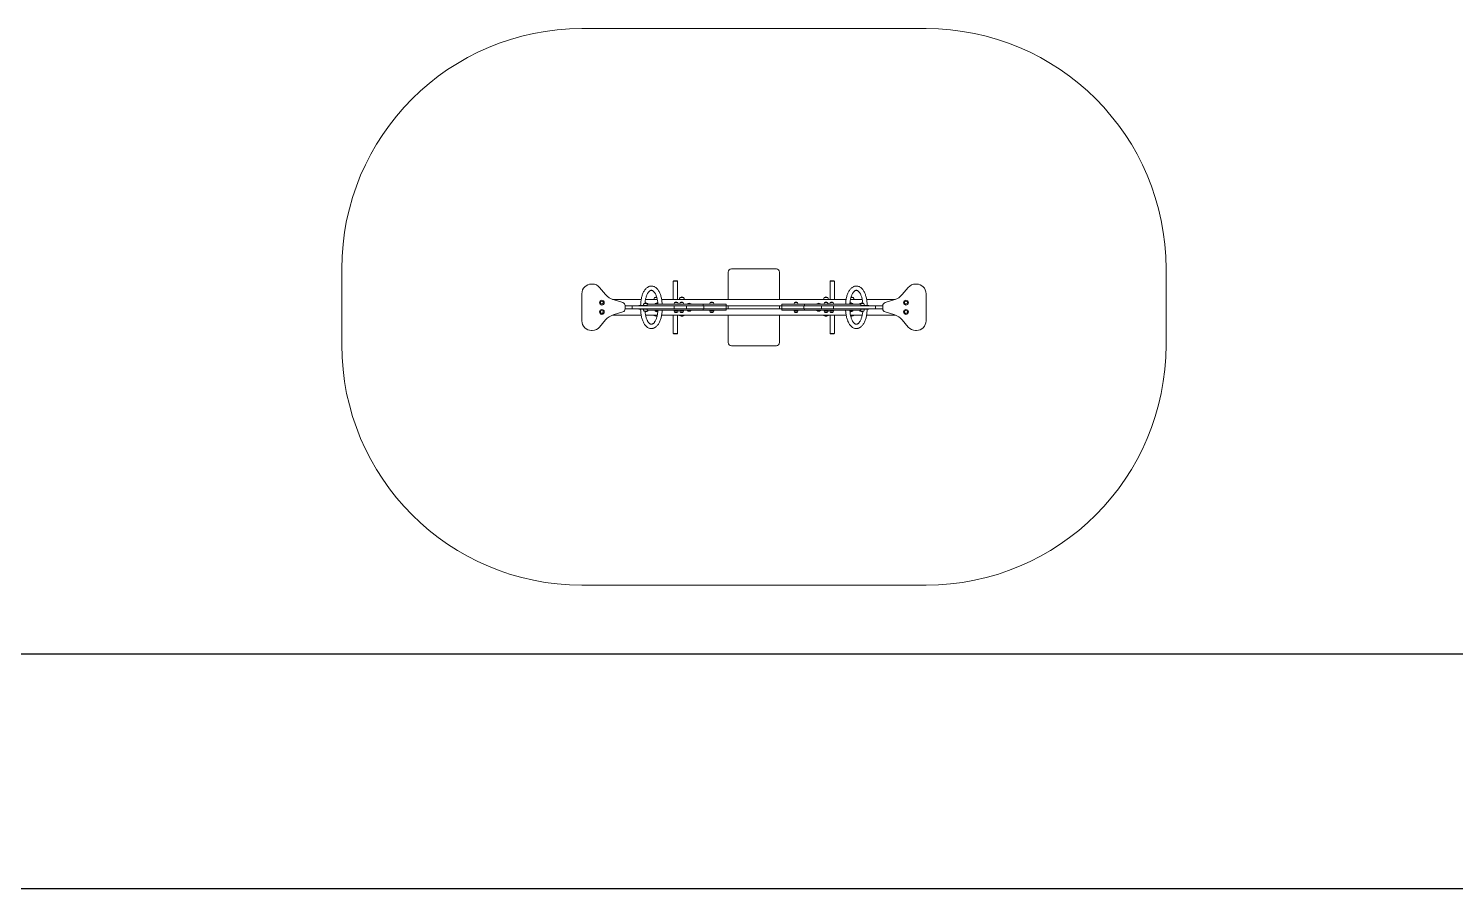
# Model space of a CAD drawing. Header units: millimetres. Extents: x -229914 to 856942, y -268655 to 87212.
# Drawn here: x -140442 to -131527, y 7399 to 12767 of the extents above; entities that cross this region are included whole.
import ezdxf

# ---------------------------------------------------------------- set-up
doc = ezdxf.new("R2010")
doc.units = ezdxf.units.MM

# ---------------------------------------------------------------- blocks, each defined once
blk = doc.blocks.new('T214')
at = {"color": 7, "linetype": 'Continuous', "lineweight": 0}
for p, q in [((-530.6, 3591.8), (1619.4, 3591.8)), ((-2030.6, 2091.8), (-2030.6, 1616.8)), ((384.4, 1900.8), (384.4, 2071.8)), ((404.4, 2091.8), (684.4, 2091.8)), ((704.4, 2071.8), (704.4, 1900.8)), ((3119.4, 2091.8), (3119.4, 1616.8)), ((-470.6, 1996.8), (-465.6, 1996.8)), ((-419.7, 1975.4), (-382.3, 1930.9)), ((40.8, 2014.8), (40.8, 1900.8)), ((40.8, 2014.8), (54.2, 2014.8)), ((41.7, 2016.8), (41.7, 2014.8)), ((41.7, 2016.8), (66.7, 2016.8)), ((54.2, 2014.8), (67.6, 2014.8)), ((66.7, 2014.8), (66.7, 2016.8)), ((67.6, 1900.8), (67.6, 2014.8)), ((1020.6, 2014.8), (1020.6, 1900.8)), ((1020.6, 2014.8), (1034, 2014.8)), ((1021.5, 2016.8), (1021.5, 2014.8)), ((1021.5, 2016.8), (1046.5, 2016.8)), ((1034, 2014.8), (1047.4, 2014.8)), ((1046.5, 2014.8), (1046.5, 2016.8)), ((1047.4, 1900.8), (1047.4, 2014.8)), ((1471.1, 1930.9), (1508.4, 1975.4)), ((1554.4, 1996.8), (1559.4, 1996.8)), ((-530.6, 1766.8), (-530.6, 1936.8)), ((-338.8, 1900.8), (-160.2, 1900.8)), ((-335, 1899.6), (-274.8, 1881.2)), ((-141.9, 1875.8), (-141.9, 1875.6)), ((-120.4, 1875.8), (-141.9, 1875.8)), ((-132.9, 1900.8), (-59.4, 1900.8)), ((-120.4, 1875.6), (-120.4, 1875.8)), ((-80.8, 1901), (-80.8, 1900.8)), ((-59.3, 1901), (-80.8, 1901)), ((-76.4, 1912.8), (-76.4, 1912.6)), ((-62.2, 1912.8), (-76.4, 1912.8)), ((-71.9, 1875.8), (-71.9, 1875.6)), ((-56.2, 1875.8), (-71.9, 1875.8)), ((-32.1, 1900.8), (1120.3, 1900.8)), ((48.5, 1880.8), (48.5, 1880.6)), ((68, 1880.8), (48.5, 1880.8)), ((68, 1880.6), (68, 1880.8)), ((79.2, 1901), (79.2, 1900.8)), ((109.6, 1901), (79.2, 1901)), ((83.2, 1880.8), (83.2, 1880.6)), ((102.7, 1880.8), (83.2, 1880.8)), ((83.6, 1912.8), (83.6, 1912.6)), ((100.8, 1912.8), (83.6, 1912.8)), ((105.1, 1912.8), (100.8, 1912.8)), ((102.7, 1880.6), (102.7, 1880.8)), ((105.1, 1912.6), (105.1, 1912.8)), ((109.6, 1900.8), (109.6, 1901)), ((128.8, 1872.8), (128.8, 1872.6)), ((150.3, 1872.8), (128.8, 1872.8)), ((150.3, 1872.6), (150.3, 1872.8)), ((271.3, 1880.8), (271.3, 1880.6)), ((290.8, 1880.8), (271.3, 1880.8)), ((290.8, 1880.6), (290.8, 1880.8)), ((797.3, 1880.8), (797.3, 1880.6)), ((816.8, 1880.8), (797.3, 1880.8)), ((816.8, 1880.6), (816.8, 1880.8)), ((937.9, 1872.8), (937.9, 1872.6)), ((959.4, 1872.8), (937.9, 1872.8)), ((959.4, 1872.6), (959.4, 1872.8)), ((979.2, 1901), (979.2, 1900.8)), ((1009.6, 1901), (979.2, 1901)), ((983.6, 1912.8), (983.6, 1912.6)), ((1005.1, 1912.8), (983.6, 1912.8)), ((985.5, 1880.8), (985.5, 1880.6)), ((1005, 1880.8), (985.5, 1880.8)), ((1005, 1880.6), (1005, 1880.8)), ((1005.1, 1912.6), (1005.1, 1912.8)), ((1009.6, 1900.8), (1009.6, 1901)), ((1020.2, 1880.8), (1020.2, 1880.6)), ((1039.7, 1880.8), (1020.2, 1880.8)), ((1039.7, 1880.6), (1039.7, 1880.8)), ((1160.1, 1875.8), (1144.3, 1875.8)), ((1169.6, 1901), (1147.5, 1901)), ((1147.5, 1900.8), (1221.1, 1900.8)), ((1165.1, 1912.8), (1150.3, 1912.8)), ((1160, 1875.6), (1160.1, 1875.8)), ((1165.1, 1912.6), (1165.1, 1912.8)), ((1169.6, 1900.8), (1169.6, 1901)), ((1208.6, 1875.8), (1208.6, 1875.6)), ((1230.1, 1875.8), (1208.6, 1875.8)), ((1230.1, 1875.6), (1230.1, 1875.8)), ((1248.3, 1900.8), (1427.6, 1900.8)), ((1363.5, 1881.2), (1423.7, 1899.6)), ((1619.4, 1936.8), (1619.4, 1766.8)), ((-160.2, 1802.8), (-338.8, 1802.8)), ((-274.8, 1822.5), (-335, 1804.1)), ((-260.6, 1862), (-260.6, 1841.6)), ((-216.7, 1860.8), (-260.6, 1860.8)), ((-260.6, 1842.8), (-216.7, 1842.8)), ((-216.7, 1860.8), (-216.7, 1842.8)), ((-189.8, 1860.8), (-216.7, 1860.8)), ((-189.8, 1842.8), (-216.7, 1842.8)), ((-123.5, 1860.8), (-189.8, 1860.8)), ((-123.5, 1842.8), (-189.8, 1842.8)), ((-174.8, 1863.8), (-174.8, 1860.8)), ((-174.8, 1863.8), (-173.5, 1863.8)), ((-174.8, 1842.8), (-174.8, 1839.8)), ((-173.5, 1839.8), (-174.8, 1839.8)), ((-123.5, 1863.8), (-173.5, 1863.8)), ((-123.5, 1839.8), (-173.5, 1839.8)), ((-123.5, 1864), (-146.4, 1864)), ((-146.4, 1839.6), (-123.5, 1839.6)), ((-146.3, 1864), (-146.3, 1863.8)), ((-146.3, 1839.8), (-146.3, 1839.6)), ((-141.9, 1828.1), (-141.9, 1827.8)), ((-141.9, 1827.8), (-120.4, 1827.8)), ((-59.4, 1802.8), (-132.9, 1802.8)), ((-123.5, 1870.8), (-123.5, 1860.8)), ((-105.8, 1870.8), (-123.5, 1870.8)), ((-105.8, 1860.8), (-123.5, 1860.8)), ((-123.5, 1842.8), (-123.5, 1832.8)), ((-105.8, 1842.8), (-123.5, 1842.8)), ((-105.8, 1832.8), (-123.5, 1832.8)), ((-120.4, 1827.8), (-120.4, 1828.1)), ((-41, 1870.8), (-105.8, 1870.8)), ((-41, 1860.8), (-105.8, 1860.8)), ((-41, 1842.8), (-105.8, 1842.8)), ((-41, 1832.8), (-105.8, 1832.8)), ((-80.6, 1802.8), (-80.6, 1799.8)), ((-80.6, 1799.8), (-60, 1799.8)), ((-74.6, 1799.8), (-74.6, 1799.1)), ((-60.1, 1799.1), (-74.6, 1799.1)), ((-71.9, 1828.1), (-71.9, 1827.8)), ((-71.9, 1827.8), (-56.1, 1827.8)), ((28.5, 1870.8), (-41, 1870.8)), ((28.5, 1860.8), (-41, 1860.8)), ((28.5, 1842.8), (-41, 1842.8)), ((28.5, 1832.8), (-41, 1832.8)), ((1120.3, 1802.8), (-32.1, 1802.8)), ((76.6, 1870.8), (28.5, 1870.8)), ((47.9, 1860.8), (28.5, 1860.8)), ((47.9, 1842.8), (28.5, 1842.8)), ((76.6, 1832.8), (28.5, 1832.8)), ((40.8, 1802.8), (40.8, 1688.8)), ((45.2, 1871), (45.2, 1870.8)), ((71.3, 1871), (45.2, 1871)), ((45.2, 1832.8), (45.2, 1832.6)), ((45.2, 1832.6), (71.3, 1832.6)), ((46.3, 1860.8), (46.3, 1842.8)), ((87, 1860.8), (47.9, 1860.8)), ((87, 1842.8), (47.9, 1842.8)), ((48.5, 1823.1), (48.5, 1822.8)), ((48.5, 1822.8), (68, 1822.8)), ((67.6, 1688.8), (67.6, 1802.8)), ((68, 1822.8), (68, 1823.1)), ((71.2, 1870.8), (71.2, 1871)), ((71.2, 1832.6), (71.2, 1832.8)), ((84.2, 1870.8), (76.6, 1870.8)), ((84.2, 1832.8), (76.6, 1832.8)), ((79.4, 1802.8), (79.4, 1799.8)), ((79.4, 1799.8), (108.2, 1799.8)), ((79.9, 1871), (79.9, 1870.8)), ((106, 1871), (79.9, 1871)), ((79.9, 1832.8), (79.9, 1832.6)), ((79.9, 1832.6), (106, 1832.6)), ((83.2, 1823.1), (83.2, 1822.8)), ((83.2, 1822.8), (102.7, 1822.8)), ((135.5, 1870.8), (84.2, 1870.8)), ((135.5, 1832.8), (84.2, 1832.8)), ((85.4, 1799.8), (85.4, 1799.1)), ((103.4, 1799.1), (85.4, 1799.1)), ((122.4, 1860.8), (87, 1860.8)), ((122.4, 1842.8), (87, 1842.8)), ((102.7, 1822.8), (102.7, 1823.1)), ((103.4, 1799.1), (103.4, 1799.8)), ((105.9, 1870.8), (105.9, 1871)), ((105.9, 1832.6), (105.9, 1832.8)), ((108.2, 1799.8), (109.4, 1799.8)), ((109.4, 1799.8), (109.4, 1802.8)), ((122.4, 1842.8), (122.4, 1860.8)), ((135.5, 1860.8), (122.4, 1860.8)), ((135.5, 1842.8), (122.4, 1842.8)), ((128.8, 1831.1), (128.8, 1830.8)), ((128.8, 1830.8), (150.3, 1830.8)), ((186.1, 1870.8), (135.5, 1870.8)), ((186.1, 1860.8), (135.5, 1860.8)), ((186.1, 1842.8), (135.5, 1842.8)), ((186.1, 1832.8), (135.5, 1832.8)), ((150.3, 1830.8), (150.3, 1831.1)), ((225.5, 1870.8), (186.1, 1870.8)), ((225.5, 1860.8), (186.1, 1860.8)), ((225.5, 1842.8), (186.1, 1842.8)), ((225.5, 1832.8), (186.1, 1832.8)), ((226.9, 1870.8), (225.5, 1870.8)), ((226.9, 1860.8), (225.5, 1860.8)), ((226.9, 1842.8), (225.5, 1842.8)), ((226.9, 1832.8), (225.5, 1832.8)), ((226.9, 1860.8), (226.9, 1870.8)), ((345.5, 1870.8), (226.9, 1870.8)), ((231.6, 1860.8), (226.9, 1860.8)), ((226.9, 1832.8), (226.9, 1842.8)), ((231.6, 1842.8), (226.9, 1842.8)), ((345.5, 1832.8), (226.9, 1832.8)), ((231.6, 1842.8), (231.6, 1860.8)), ((345.5, 1860.8), (231.6, 1860.8)), ((345.5, 1842.8), (231.6, 1842.8)), ((294.1, 1871), (268, 1871)), ((268, 1832.6), (294.1, 1832.6)), ((268.1, 1871), (268.1, 1870.8)), ((268.1, 1832.8), (268.1, 1832.6)), ((271.3, 1823.1), (271.3, 1822.8)), ((271.3, 1822.8), (290.8, 1822.8)), ((290.8, 1822.8), (290.8, 1823.1)), ((294.1, 1870.8), (294.1, 1871)), ((294.1, 1832.6), (294.1, 1832.8)), ((367.2, 1870.8), (345.5, 1870.8)), ((367.2, 1860.8), (345.5, 1860.8)), ((367.2, 1842.8), (345.5, 1842.8)), ((367.2, 1832.8), (345.5, 1832.8)), ((370.1, 1870.8), (367.2, 1870.8)), ((370.1, 1860.8), (367.2, 1860.8)), ((370.1, 1842.8), (367.2, 1842.8)), ((370.1, 1832.8), (367.2, 1832.8)), ((370.1, 1860.8), (370.1, 1870.8)), ((370.1, 1842.8), (370.1, 1860.8)), ((718, 1860.8), (370.1, 1860.8)), ((370.1, 1832.8), (370.1, 1842.8)), ((370.1, 1842.8), (718, 1842.8)), ((384.4, 1842.8), (384.4, 1860.8)), ((384.4, 1631.8), (384.4, 1802.8)), ((704.4, 1860.8), (704.4, 1842.8)), ((704.4, 1802.8), (704.4, 1631.8)), ((718, 1870.8), (718, 1860.8)), ((718, 1870.8), (720.9, 1870.8)), ((718, 1860.8), (718, 1842.8)), ((718, 1860.8), (720.9, 1860.8)), ((718, 1842.8), (718, 1832.8)), ((718, 1842.8), (720.9, 1842.8)), ((718, 1832.8), (720.9, 1832.8)), ((720.9, 1870.8), (742.7, 1870.8)), ((720.9, 1860.8), (742.7, 1860.8)), ((720.9, 1842.8), (742.7, 1842.8)), ((720.9, 1832.8), (742.7, 1832.8)), ((742.7, 1870.8), (861.2, 1870.8)), ((742.7, 1860.8), (856.6, 1860.8)), ((742.7, 1842.8), (856.6, 1842.8)), ((742.7, 1832.8), (861.2, 1832.8)), ((820.1, 1871), (794, 1871)), ((794, 1832.6), (820.1, 1832.6)), ((794.1, 1871), (794.1, 1870.8)), ((794.1, 1832.8), (794.1, 1832.6)), ((797.3, 1823.1), (797.3, 1822.8)), ((797.3, 1822.8), (816.8, 1822.8)), ((816.8, 1822.8), (816.8, 1823.1)), ((820.1, 1870.8), (820.1, 1871)), ((820.1, 1832.6), (820.1, 1832.8)), ((856.6, 1860.8), (856.6, 1842.8)), ((856.6, 1860.8), (861.2, 1860.8)), ((856.6, 1842.8), (861.2, 1842.8)), ((861.2, 1870.8), (861.2, 1860.8)), ((861.2, 1870.8), (862.6, 1870.8)), ((861.2, 1860.8), (862.6, 1860.8)), ((861.2, 1842.8), (861.2, 1832.8)), ((861.2, 1842.8), (862.6, 1842.8)), ((861.2, 1832.8), (862.6, 1832.8)), ((862.6, 1870.8), (902.1, 1870.8)), ((862.6, 1860.8), (902.1, 1860.8)), ((862.6, 1842.8), (902.1, 1842.8)), ((862.6, 1832.8), (902.1, 1832.8)), ((902.1, 1870.8), (952.6, 1870.8)), ((902.1, 1860.8), (952.6, 1860.8)), ((902.1, 1842.8), (952.6, 1842.8)), ((902.1, 1832.8), (952.6, 1832.8)), ((937.9, 1831.1), (937.9, 1830.8)), ((937.9, 1830.8), (959.4, 1830.8)), ((952.6, 1870.8), (1003.9, 1870.8)), ((952.6, 1860.8), (965.8, 1860.8)), ((952.6, 1842.8), (965.8, 1842.8)), ((952.6, 1832.8), (1003.9, 1832.8)), ((959.4, 1830.8), (959.4, 1831.1)), ((965.8, 1860.8), (965.8, 1842.8)), ((965.8, 1860.8), (1001.2, 1860.8)), ((965.8, 1842.8), (1001.2, 1842.8)), ((979.4, 1802.8), (979.4, 1799.8)), ((979.4, 1799.8), (1008.2, 1799.8)), ((982.2, 1871), (982.2, 1870.8)), ((1008.3, 1871), (982.2, 1871)), ((982.2, 1832.8), (982.2, 1832.6)), ((982.2, 1832.6), (1008.3, 1832.6)), ((985.4, 1799.8), (985.4, 1799.1)), ((998.6, 1799.1), (985.4, 1799.1)), ((985.5, 1823.1), (985.5, 1822.8)), ((985.5, 1822.8), (1005, 1822.8)), ((1003.4, 1799.1), (998.6, 1799.1)), ((1001.2, 1860.8), (1040.3, 1860.8)), ((1001.2, 1842.8), (1040.3, 1842.8)), ((1003.4, 1799.1), (1003.4, 1799.8)), ((1003.9, 1870.8), (1011.6, 1870.8)), ((1003.9, 1832.8), (1011.6, 1832.8)), ((1005, 1822.8), (1005, 1823.1)), ((1008.2, 1870.8), (1008.2, 1871)), ((1008.2, 1832.6), (1008.2, 1832.8)), ((1008.2, 1799.8), (1009.4, 1799.8)), ((1009.4, 1799.8), (1009.4, 1802.8)), ((1011.6, 1870.8), (1059.7, 1870.8)), ((1011.6, 1832.8), (1059.7, 1832.8)), ((1043, 1871), (1016.9, 1871)), ((1016.9, 1832.6), (1043, 1832.6)), ((1017, 1871), (1017, 1870.8)), ((1017, 1832.8), (1017, 1832.6)), ((1020.2, 1823.1), (1020.2, 1822.8)), ((1020.2, 1822.8), (1039.7, 1822.8)), ((1020.6, 1802.8), (1020.6, 1688.8)), ((1039.7, 1822.8), (1039.7, 1823.1)), ((1040.3, 1860.8), (1059.7, 1860.8)), ((1040.3, 1842.8), (1059.7, 1842.8)), ((1041.9, 1842.8), (1041.9, 1860.8)), ((1043, 1870.8), (1043, 1871)), ((1043, 1832.6), (1043, 1832.8)), ((1047.4, 1688.8), (1047.4, 1802.8)), ((1059.7, 1870.8), (1129.2, 1870.8)), ((1059.7, 1860.8), (1129.2, 1860.8)), ((1059.7, 1842.8), (1129.2, 1842.8)), ((1059.7, 1832.8), (1129.2, 1832.8)), ((1129.2, 1870.8), (1194, 1870.8)), ((1129.2, 1860.8), (1194, 1860.8)), ((1129.2, 1842.8), (1194, 1842.8)), ((1129.2, 1832.8), (1194, 1832.8)), ((1144.4, 1827.8), (1160.1, 1827.8)), ((1221.1, 1802.8), (1147.5, 1802.8)), ((1148.1, 1799.8), (1168.3, 1799.8)), ((1159.1, 1799.1), (1148.2, 1799.1)), ((1163.4, 1799.1), (1159.1, 1799.1)), ((1160.1, 1827.8), (1160, 1828.1)), ((1163.4, 1799.1), (1163.4, 1799.8)), ((1168.3, 1799.8), (1169.4, 1799.8)), ((1169.4, 1799.8), (1169.4, 1802.8)), ((1194, 1870.8), (1211.7, 1870.8)), ((1194, 1860.8), (1211.7, 1860.8)), ((1194, 1842.8), (1211.7, 1842.8)), ((1194, 1832.8), (1211.7, 1832.8)), ((1208.6, 1828.1), (1208.6, 1827.8)), ((1208.6, 1827.8), (1230.1, 1827.8)), ((1211.7, 1860.8), (1211.7, 1870.8)), ((1234.5, 1864), (1211.7, 1864)), ((1211.7, 1863.8), (1261.7, 1863.8)), ((1211.7, 1860.8), (1278, 1860.8)), ((1211.7, 1832.8), (1211.7, 1842.8)), ((1211.7, 1842.8), (1278, 1842.8)), ((1211.7, 1839.8), (1261.7, 1839.8)), ((1211.7, 1839.6), (1234.5, 1839.6)), ((1230.1, 1827.8), (1230.1, 1828.1)), ((1234.5, 1863.8), (1234.5, 1864)), ((1234.5, 1839.6), (1234.5, 1839.8)), ((1427.6, 1802.8), (1248.4, 1802.8)), ((1261.7, 1863.8), (1263, 1863.8)), ((1263, 1839.8), (1261.7, 1839.8)), ((1263, 1860.8), (1263, 1863.8)), ((1263, 1839.8), (1263, 1842.8)), ((1278, 1860.8), (1304.8, 1860.8)), ((1278, 1842.8), (1304.8, 1842.8)), ((1304.8, 1842.8), (1304.8, 1860.8)), ((1349.4, 1860.8), (1304.8, 1860.8)), ((1304.8, 1842.8), (1349.4, 1842.8)), ((1349.4, 1841.6), (1349.4, 1862)), ((1423.7, 1804.1), (1363.5, 1822.5)), ((-465.6, 1706.8), (-470.6, 1706.8)), ((-382.3, 1772.8), (-419.7, 1728.3)), ((1508.4, 1728.3), (1471.1, 1772.8)), ((1559.4, 1706.8), (1554.4, 1706.8)), ((67.6, 1688.8), (40.8, 1688.8)), ((41.7, 1688.8), (41.7, 1686.8)), ((66.7, 1686.8), (41.7, 1686.8)), ((66.7, 1686.8), (66.7, 1688.8)), ((684.4, 1611.8), (404.4, 1611.8)), ((1034, 1688.8), (1020.6, 1688.8)), ((1021.5, 1688.8), (1021.5, 1686.8)), ((1046.5, 1686.8), (1021.5, 1686.8)), ((1047.4, 1688.8), (1034, 1688.8)), ((1046.5, 1686.8), (1046.5, 1688.8)), ((-530.6, 116.8), (1619.4, 116.8))]:
    blk.add_line(p, q, dxfattribs=at)
at = {"color": 7, "linetype": 'Continuous', "lineweight": 0, "flags": 128}
for points in [[(-29.2, 1870.8), (-29.2, 1873.2), (-29.6, 1879.3), (-30.1, 1885.4), (-30.7, 1891.4), (-31.5, 1897.4), (-32.5, 1903.2), (-33.7, 1909), (-35, 1914.7), (-36.5, 1920.2), (-38.1, 1925.6), (-39.9, 1930.9), (-41.8, 1936), (-43.9, 1940.9), (-46.1, 1945.6), (-48.5, 1950.2), (-51, 1954.5), (-53.7, 1958.6), (-56.5, 1962.4), (-59.5, 1966), (-62.6, 1969.3), (-65.8, 1972.4), (-69.2, 1975.1), (-72.6, 1977.4), (-76.1, 1979.5), (-79.6, 1981.2), (-83.2, 1982.5), (-86.7, 1983.5), (-90.3, 1984.2), (-93.9, 1984.6), (-97.5, 1984.6), (-101.1, 1984.3), (-104.6, 1983.8), (-108.1, 1982.9), (-111.5, 1981.7), (-114.9, 1980.1), (-118.3, 1978.3), (-121.6, 1976.2), (-124.8, 1973.8), (-127.9, 1971), (-131, 1968), (-134, 1964.6), (-136.8, 1961), (-139.6, 1957.1), (-142.2, 1953), (-144.7, 1948.6), (-147, 1944), (-149.2, 1939.2), (-151.2, 1934.2), (-153.1, 1929), (-154.8, 1923.7), (-156.4, 1918.2), (-157.8, 1912.6), (-159.1, 1906.9), (-160.2, 1901.1), (-161.1, 1895.2), (-161.9, 1889.2), (-162.5, 1883.2), (-162.9, 1877.1), (-163.2, 1871), (-163.3, 1865.2), (-163.3, 1863.8)], [(1251.5, 1863.8), (1251.4, 1867.1), (1251.3, 1873.2), (1250.9, 1879.3), (1250.4, 1885.4), (1249.8, 1891.4), (1248.9, 1897.4), (1247.9, 1903.2), (1246.8, 1909), (1245.5, 1914.7), (1244, 1920.2), (1242.4, 1925.6), (1240.6, 1930.9), (1238.7, 1936), (1236.6, 1940.9), (1234.4, 1945.6), (1232, 1950.2), (1229.4, 1954.5), (1226.8, 1958.6), (1223.9, 1962.4), (1221, 1966), (1217.9, 1969.3), (1214.6, 1972.4), (1211.3, 1975.1), (1207.9, 1977.4), (1204.4, 1979.5), (1200.9, 1981.2), (1197.3, 1982.5), (1193.7, 1983.5), (1190.1, 1984.2), (1186.6, 1984.6), (1183, 1984.6), (1179.4, 1984.3), (1175.9, 1983.8), (1172.4, 1982.9), (1169, 1981.7), (1165.6, 1980.1), (1162.2, 1978.3), (1158.9, 1976.2), (1155.7, 1973.8), (1152.5, 1971), (1149.5, 1968), (1146.5, 1964.6), (1143.6, 1961), (1140.9, 1957.1), (1138.3, 1953), (1135.8, 1948.6), (1133.5, 1944), (1131.3, 1939.2), (1129.3, 1934.2), (1127.4, 1929), (1125.6, 1923.7), (1124.1, 1918.2), (1122.7, 1912.6), (1121.4, 1906.9), (1120.3, 1901.1), (1119.4, 1895.2), (1118.6, 1889.2), (1118, 1883.2), (1117.6, 1877.1), (1117.3, 1871), (1117.3, 1870.8)], [(-135.9, 1878.9), (-135.6, 1883.1), (-135, 1888.4), (-134.2, 1893.7), (-133.3, 1898.8), (-132.3, 1903.9), (-131.2, 1908.7), (-129.9, 1913.5), (-128.5, 1918), (-127, 1922.4), (-125.4, 1926.5), (-123.8, 1930.4), (-122, 1934.1), (-120.2, 1937.5), (-118.3, 1940.7), (-116.4, 1943.6), (-114.4, 1946.2), (-112.5, 1948.5), (-110.5, 1950.6), (-108.6, 1952.4), (-106.7, 1953.9), (-104.8, 1955.1), (-103, 1956.1), (-101.2, 1956.9), (-99.4, 1957.4), (-97.6, 1957.8), (-95.7, 1957.8), (-93.7, 1957.6), (-91.9, 1957.2), (-90.1, 1956.5), (-88.3, 1955.6), (-86.4, 1954.4), (-84.4, 1953), (-82.4, 1951.2), (-80.5, 1949.2), (-78.5, 1947), (-76.5, 1944.4), (-74.6, 1941.6), (-72.7, 1938.5), (-70.9, 1935.2), (-69.1, 1931.6), (-67.4, 1927.8), (-65.8, 1923.7), (-64.2, 1919.4), (-62.8, 1915), (-61.5, 1910.3), (-60.4, 1905.5), (-59.3, 1900.5), (-58.4, 1895.4), (-57.6, 1890.2), (-56.9, 1884.9), (-56.4, 1879.5), (-56.1, 1874.1), (-56, 1870.8)], [(128.8, 1872.6), (127.9, 1871.6), (127.3, 1870.8)], [(151.8, 1870.8), (151.2, 1871.6), (150.3, 1872.6)], [(937.9, 1872.6), (937, 1871.6), (936.4, 1870.8)], [(960.9, 1870.8), (960.3, 1871.6), (959.4, 1872.6)], [(1144.1, 1870.8), (1144.2, 1872.2), (1144.5, 1877.7), (1144.9, 1883.1), (1145.5, 1888.4), (1146.3, 1893.7), (1147.1, 1898.8), (1148.2, 1903.9), (1149.3, 1908.7), (1150.6, 1913.5), (1151.9, 1918), (1153.4, 1922.4), (1155, 1926.5), (1156.7, 1930.4), (1158.5, 1934.1), (1160.3, 1937.5), (1162.2, 1940.7), (1164.1, 1943.6), (1166, 1946.2), (1168, 1948.5), (1170, 1950.6), (1171.9, 1952.4), (1173.8, 1953.9), (1175.7, 1955.1), (1177.5, 1956.1), (1179.3, 1956.9), (1181, 1957.4), (1182.8, 1957.8), (1184.7, 1957.8), (1186.8, 1957.6), (1188.6, 1957.2), (1190.4, 1956.5), (1192.1, 1955.6), (1194.1, 1954.4), (1196.1, 1953), (1198, 1951.2), (1200, 1949.2), (1202, 1947), (1204, 1944.4), (1205.9, 1941.6), (1207.8, 1938.5), (1209.6, 1935.2), (1211.4, 1931.6), (1213.1, 1927.8), (1214.7, 1923.7), (1216.2, 1919.4), (1217.6, 1915), (1218.9, 1910.3), (1220.1, 1905.5), (1221.2, 1900.5), (1222.1, 1895.4), (1222.9, 1890.2), (1223.5, 1884.9), (1224, 1879.5), (1224.1, 1878.7)], [(-163.3, 1839.8), (-163.3, 1836.6), (-163.1, 1830.5), (-162.8, 1824.3), (-162.3, 1818.3), (-161.6, 1812.3), (-160.8, 1806.3), (-159.8, 1800.4), (-158.6, 1794.7), (-157.3, 1789), (-155.9, 1783.5), (-154.2, 1778.1), (-152.5, 1772.8), (-150.5, 1767.7), (-148.4, 1762.8), (-146.2, 1758), (-143.8, 1753.5), (-141.3, 1749.2), (-138.6, 1745.1), (-135.8, 1741.2), (-132.8, 1737.6), (-129.7, 1734.3), (-126.5, 1731.3), (-123.1, 1728.6), (-119.7, 1726.2), (-116.3, 1724.2), (-112.7, 1722.5), (-109.2, 1721.2), (-105.6, 1720.1), (-102, 1719.5), (-98.4, 1719.1), (-94.8, 1719.1), (-91.3, 1719.3), (-87.7, 1719.9), (-84.2, 1720.8), (-80.8, 1722), (-77.4, 1723.5), (-74.1, 1725.3), (-70.8, 1727.5), (-67.5, 1729.9), (-64.4, 1732.6), (-61.3, 1735.7), (-58.3, 1739), (-55.5, 1742.7), (-52.7, 1746.6), (-50.1, 1750.7), (-47.6, 1755.1), (-45.3, 1759.7), (-43.1, 1764.5), (-41.1, 1769.5), (-39.2, 1774.6), (-37.5, 1780), (-35.9, 1785.4), (-34.5, 1791), (-33.2, 1796.7), (-32.2, 1802.6), (-31.2, 1808.5), (-30.5, 1814.4), (-29.9, 1820.5), (-29.4, 1826.6), (-29.1, 1832.7), (-29.1, 1832.8)], [(-56, 1832.8), (-56, 1831.5), (-56.3, 1826), (-56.8, 1820.6), (-57.4, 1815.2), (-58.1, 1810), (-59, 1804.8), (-60, 1799.8), (-61.1, 1794.9), (-62.4, 1790.2), (-63.8, 1785.7), (-65.3, 1781.3), (-66.9, 1777.2), (-68.5, 1773.3), (-70.3, 1769.6), (-72.1, 1766.2), (-74, 1763), (-75.9, 1760.1), (-77.9, 1757.5), (-79.8, 1755.1), (-81.8, 1753.1), (-83.7, 1751.3), (-85.6, 1749.8), (-87.5, 1748.5), (-89.3, 1747.5), (-91.1, 1746.8), (-92.9, 1746.2), (-94.7, 1745.9), (-96.6, 1745.8), (-98.6, 1746.1), (-100.4, 1746.5), (-102.2, 1747.2), (-104, 1748), (-105.9, 1749.2), (-107.9, 1750.7), (-109.9, 1752.4), (-111.9, 1754.4), (-113.8, 1756.7), (-115.8, 1759.3), (-117.7, 1762.1), (-119.6, 1765.2), (-121.5, 1768.5), (-123.2, 1772.1), (-124.9, 1775.9), (-126.5, 1780), (-128.1, 1784.2), (-129.5, 1788.7), (-130.8, 1793.4), (-132, 1798.2), (-133, 1803.1), (-133.9, 1808.2), (-134.7, 1813.5), (-135.4, 1818.8), (-135.9, 1824.2), (-135.9, 1824.9)], [(127.3, 1832.8), (127.9, 1832), (128.8, 1831.1)], [(150.3, 1831.1), (151.2, 1832), (151.8, 1832.8)], [(936.4, 1832.8), (937, 1832), (937.9, 1831.1)], [(959.4, 1831.1), (960.3, 1832), (960.9, 1832.8)], [(1117.3, 1832.8), (1117.4, 1830.5), (1117.7, 1824.3), (1118.2, 1818.3), (1118.9, 1812.3), (1119.7, 1806.3), (1120.7, 1800.4), (1121.8, 1794.7), (1123.2, 1789), (1124.6, 1783.5), (1126.2, 1778.1), (1128, 1772.8), (1130, 1767.7), (1132, 1762.8), (1134.3, 1758), (1136.7, 1753.5), (1139.2, 1749.2), (1141.9, 1745.1), (1144.7, 1741.2), (1147.7, 1737.6), (1150.8, 1734.3), (1154, 1731.3), (1157.3, 1728.6), (1160.7, 1726.2), (1164.2, 1724.2), (1167.8, 1722.5), (1171.3, 1721.2), (1174.9, 1720.1), (1178.5, 1719.5), (1182.1, 1719.1), (1185.7, 1719.1), (1189.2, 1719.3), (1192.7, 1719.9), (1196.2, 1720.8), (1199.7, 1722), (1203.1, 1723.5), (1206.4, 1725.3), (1209.7, 1727.5), (1212.9, 1729.9), (1216.1, 1732.6), (1219.2, 1735.7), (1222.1, 1739), (1225, 1742.7), (1227.8, 1746.6), (1230.4, 1750.7), (1232.8, 1755.1), (1235.2, 1759.7), (1237.4, 1764.5), (1239.4, 1769.5), (1241.3, 1774.6), (1243, 1780), (1244.6, 1785.4), (1246, 1791), (1247.2, 1796.7), (1248.3, 1802.6), (1249.3, 1808.5), (1250, 1814.4), (1250.6, 1820.5), (1251.1, 1826.6), (1251.3, 1832.7), (1251.4, 1838.5), (1251.5, 1839.8)], [(1224.1, 1824.8), (1223.7, 1820.6), (1223.1, 1815.2), (1222.4, 1810), (1221.5, 1804.8), (1220.5, 1799.8), (1219.3, 1794.9), (1218.1, 1790.2), (1216.7, 1785.7), (1215.2, 1781.3), (1213.6, 1777.2), (1211.9, 1773.3), (1210.2, 1769.6), (1208.3, 1766.2), (1206.5, 1763), (1204.5, 1760.1), (1202.6, 1757.5), (1200.6, 1755.1), (1198.7, 1753.1), (1196.8, 1751.3), (1194.8, 1749.8), (1193, 1748.5), (1191.2, 1747.5), (1189.4, 1746.8), (1187.6, 1746.2), (1185.8, 1745.9), (1183.9, 1745.8), (1181.8, 1746.1), (1180, 1746.5), (1178.3, 1747.2), (1176.5, 1748), (1174.5, 1749.2), (1172.6, 1750.7), (1170.6, 1752.4), (1168.6, 1754.4), (1166.6, 1756.7), (1164.7, 1759.3), (1162.8, 1762.1), (1160.9, 1765.2), (1159, 1768.5), (1157.3, 1772.1), (1155.6, 1775.9), (1153.9, 1780), (1152.4, 1784.2), (1151, 1788.7), (1149.7, 1793.4), (1148.5, 1798.2), (1147.5, 1803.1), (1146.5, 1808.2), (1145.8, 1813.5), (1145.1, 1818.8), (1144.6, 1824.2), (1144.3, 1829.6), (1144.1, 1832.8)]]:
    blk.add_lwpolyline(points, dxfattribs=at)
at = {"color": 7, "linetype": 'Continuous', "lineweight": 0}
for centre, radius in [((-405.6, 1880.8), 15), ((-405.6, 1880.8), 9), ((1494.4, 1880.8), 15), ((1494.4, 1880.8), 9), ((-405.6, 1822.8), 15), ((-405.6, 1822.8), 9), ((1494.4, 1822.8), 15), ((1494.4, 1822.8), 9)]:
    blk.add_circle(centre, radius, dxfattribs=at)
for centre, radius, start, end in [((-530.6, 2091.8), 1500, 90, 180), ((1619.4, 2091.8), 1500, 0, 90), ((404.4, 2071.8), 20, 90, 180), ((684.4, 2071.8), 20, 0, 90), ((-470.6, 1936.8), 60, 90, 180), ((-465.6, 1936.8), 60, 40, 90), ((1554.4, 1936.8), 60, 90, 140), ((1559.4, 1936.8), 60, 0, 90), ((-305.7, 1995.2), 100, 220, 253), ((-280.6, 1862), 20, 0, 73), ((-131.2, 1864.8), 15.2, 134.95579, 183.0153), ((-131.2, 1862), 17.5, 90, 127.90004), ((-131.2, 1862), 17.5, 52.09996, 90), ((-131.2, 1864.8), 15.2, 23.23601, 45.04421), ((-65.6, 1901.8), 15.2, 134.95579, 183.0153), ((-65.6, 1899), 17.5, 82.18133, 127.90004), ((-61.1, 1864.8), 15.2, 134.95579, 156.76399), ((-61.1, 1862), 17.5, 90, 127.90004), ((-61.1, 1862), 17.5, 74.17498, 90), ((58.2, 1871.8), 13.1, 138.11517, 183.50429), ((58.2, 1869.4), 15, 90, 130.5416), ((58.2, 1869.4), 15, 49.4584, 90), ((58.2, 1871.8), 13.1, 356.49571, 41.88483), ((94.4, 1901.8), 15.2, 134.95579, 183.0153), ((92.9, 1871.8), 13.1, 138.11517, 183.50429), ((92.9, 1869.4), 15, 90, 130.5416), ((94.4, 1899), 17.5, 52.09996, 127.90004), ((92.9, 1869.4), 15, 49.4584, 90), ((92.9, 1871.8), 13.1, 356.49571, 41.88483), ((94.4, 1901.8), 15.2, 356.9847, 45.04421), ((139.5, 1859), 17.5, 90, 127.90004), ((139.5, 1859), 17.5, 52.09996, 90), ((281.1, 1871.8), 13.1, 138.11517, 183.50429), ((281.1, 1869.4), 15, 90, 130.5416), ((281.1, 1869.4), 15, 49.4584, 90), ((281.1, 1871.8), 13.1, 356.49571, 41.88483), ((807.1, 1871.8), 13.1, 138.11517, 183.50429), ((807.1, 1869.4), 15, 90, 130.5416), ((807.1, 1869.4), 15, 49.4584, 90), ((807.1, 1871.8), 13.1, 356.49571, 41.88483), ((948.6, 1859), 17.5, 90, 127.90004), ((948.6, 1859), 17.5, 52.09996, 90), ((994.4, 1901.8), 15.2, 134.95579, 183.0153), ((995.2, 1871.8), 13.1, 138.11517, 183.50429), ((994.4, 1899), 17.5, 90, 127.90004), ((995.2, 1869.4), 15, 90, 130.5416), ((994.4, 1899), 17.5, 52.09996, 90), ((995.2, 1869.4), 15, 49.4584, 90), ((995.2, 1871.8), 13.1, 356.49571, 41.88483), ((994.4, 1901.8), 15.2, 356.9847, 45.04421), ((1030, 1871.8), 13.1, 138.11517, 183.50429), ((1030, 1869.4), 15, 90, 130.5416), ((1030, 1869.4), 15, 49.4584, 90), ((1030, 1871.8), 13.1, 356.49571, 41.88483), ((1149.3, 1862), 17.5, 52.09996, 105.70767), ((1154.4, 1899), 17.5, 52.09996, 100.00649), ((1149.3, 1864.8), 15.2, 23.23601, 45.04421), ((1154.4, 1901.8), 15.2, 356.9847, 45.04421), ((1219.3, 1864.8), 15.2, 134.95579, 156.76399), ((1219.3, 1862), 17.5, 90, 127.90004), ((1219.3, 1862), 17.5, 52.09996, 90), ((1219.3, 1864.8), 15.2, 356.9847, 45.04421), ((1369.4, 1862), 20, 107, 180), ((1394.5, 1995.2), 100, 287, 320), ((-305.7, 1708.5), 100, 107, 140), ((-280.6, 1841.6), 20, 287, 0), ((-131.2, 1838.8), 15.2, 176.9847, 225.04421), ((-131.2, 1841.6), 17.5, 232.09996, 270), ((-131.2, 1841.6), 17.5, 270, 307.90004), ((-131.2, 1838.8), 15.2, 314.95579, 336.76399), ((-61.1, 1838.8), 15.2, 203.23601, 225.04421), ((-65.6, 1809.8), 14, 229.9948, 290.58454), ((-61.1, 1841.6), 17.5, 232.09996, 285.70767), ((58.2, 1831.8), 13.1, 176.49571, 221.88483), ((58.2, 1834.2), 15, 229.4584, 270), ((58.2, 1834.2), 15, 270, 310.5416), ((58.2, 1831.8), 13.1, 318.11517, 3.50429), ((92.9, 1831.8), 13.1, 176.49571, 221.88483), ((92.9, 1834.2), 15, 229.4584, 270), ((94.4, 1809.8), 14, 229.9948, 270), ((92.9, 1834.2), 15, 270, 310.5416), ((94.4, 1809.8), 14, 270, 310.0052), ((92.9, 1831.8), 13.1, 318.11517, 3.50429), ((139.5, 1844.6), 17.5, 232.09996, 270), ((139.5, 1844.6), 17.5, 270, 307.90004), ((281.1, 1831.8), 13.1, 176.49571, 221.88483), ((281.1, 1834.2), 15, 229.4584, 270), ((281.1, 1834.2), 15, 270, 310.5416), ((281.1, 1831.8), 13.1, 318.11517, 3.50429), ((807.1, 1831.8), 13.1, 176.49571, 221.88483), ((807.1, 1834.2), 15, 229.4584, 270), ((807.1, 1834.2), 15, 270, 310.5416), ((807.1, 1831.8), 13.1, 318.11517, 3.50429), ((948.6, 1844.6), 17.5, 232.09996, 270), ((948.6, 1844.6), 17.5, 270, 307.90004), ((995.2, 1831.8), 13.1, 176.49571, 221.88483), ((994.4, 1809.8), 14, 229.9948, 310.0052), ((995.2, 1834.2), 15, 229.4584, 270), ((995.2, 1834.2), 15, 270, 310.5416), ((995.2, 1831.8), 13.1, 318.11517, 3.50429), ((1030, 1831.8), 13.1, 176.49571, 221.88483), ((1030, 1834.2), 15, 229.4584, 270), ((1030, 1834.2), 15, 270, 310.5416), ((1030, 1831.8), 13.1, 318.11517, 3.50429), ((1149.3, 1841.6), 17.5, 254.17498, 270), ((1154.4, 1809.8), 14, 245.99321, 310.0052), ((1149.3, 1841.6), 17.5, 270, 307.90004), ((1149.3, 1838.8), 15.2, 314.95579, 336.76399), ((1219.3, 1838.8), 15.2, 203.23601, 225.04421), ((1219.3, 1841.6), 17.5, 232.09996, 270), ((1219.3, 1841.6), 17.5, 270, 307.90004), ((1219.3, 1838.8), 15.2, 314.95579, 3.0153), ((1369.4, 1841.6), 20, 180, 253), ((1394.5, 1708.5), 100, 40, 73), ((-470.6, 1766.8), 60, 180, 270), ((-465.6, 1766.8), 60, 270, 320), ((1554.4, 1766.8), 60, 220, 270), ((1559.4, 1766.8), 60, 270, 0), ((-530.6, 1616.8), 1500, 180, 270), ((404.4, 1631.8), 20, 180, 270), ((684.4, 1631.8), 20, 270, 0), ((1619.4, 1616.8), 1500, 270, 0)]:
    blk.add_arc(centre, radius, start, end, dxfattribs=at)

msp = doc.modelspace()

# ---------------------------------------------------------------- linework, layer by layer
for p, q in [((-123388.47604, 8862.62805), (-151387.47604, 8862.62805)), ((-161436.44761, 7399.41852), (-121813.73623, 7399.41852))]:
    msp.add_line(p, q)

# ---------------------------------------------------------------- block references
msp.add_blockref('T214', (-136453.90938, 9175.60199))

doc.saveas('drawing.dxf')
